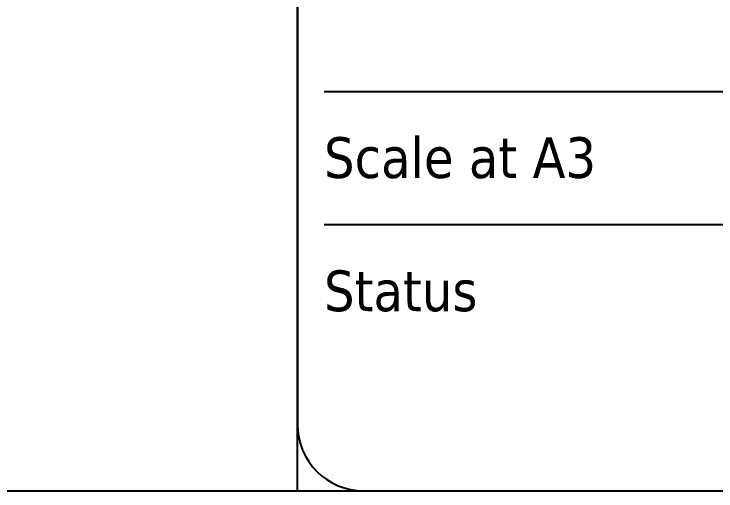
# Paper-space layout 'A3mask' of a CAD drawing. Extents: x 0 to 394, y 0 to 277.
# Drawn here: x 295.84 to 321.63, y 0 to 17.55 of the extents above; entities that cross this region are included whole.
import ezdxf
from ezdxf.enums import TextEntityAlignment as Align

# ---------------------------------------------------------------- set-up
doc = ezdxf.new("R2010")
doc.units = 0
doc.layers.get('0').update_dxf_attribs({"linetype": 'CONTINUOUS'})
doc.layers.get('Defpoints').update_dxf_attribs({"linetype": 'CONTINUOUS'})
doc.layers.add('JPP_Mask', color=7, linetype='CONTINUOUS')
doc.styles.add('JPP', font='arial.ttf')

# ---------------------------------------------------------------- blocks, each defined once
blk = doc.blocks.new('A3mask')
at = {"color": 154, "true_color": 0x004a91}
for p, q in [((306.25, 56.35), (306.25, 2.45)), ((307.23, 14.7), (393.47, 14.7)), ((307.23, 9.8), (393.47, 9.8)), ((308.7, 0), (392, 0))]:
    blk.add_line(p, q, dxfattribs=at)
blk.add_arc((308.7, 2.45), 2.45, 180, 270, dxfattribs=at)
at = {"layer": 'Defpoints'}
blk.add_lwpolyline([(0, 0), (394.45, 0), (394.45, 276.85), (0, 276.85)], close=True, dxfattribs=at)
blk.add_lwpolyline([(306.25, 0), (306.25, 58.8), (394.45, 58.8)], dxfattribs=at)
at = {"color": 2, "char_height": 1.5, "attachment_point": 4, "style": 'JPP'}
for s, insert in [('{\\fTahoma|b0|i0|c0|p34;Scale at A3}', (307.23, 12.25)), ('{\\fTahoma|b0|i0|c0|p34;Status}', (307.23, 7.35))]:
    blk.add_mtext(s, dxfattribs=dict(at, insert=insert))
at = {"color": 7, "style": 'JPP'}
for tag, p in [('Client', (361.62, 56.35)), ('Project1', (361.62, 44.1)), ('Project2', (361.62, 40.425)), ('Project3', (361.62, 36.75)), ('Title1', (361.62, 28.175)), ('Title2', (361.62, 24.5)), ('Title3', (361.62, 20.825)), ('Status', (308.7, 3.675))]:
    blk.add_attdef(tag, text='', height=1.7, dxfattribs=at).set_placement(p, align=Align.MIDDLE_LEFT)
at = {"color": 2, "style": 'JPP'}
for tag, p in [('Scale', (322.175, 12.25)), ('Drawn', (344.225, 12.25)), ('Checked', (366.275, 12.25)), ('Date', (388.325, 12.25))]:
    blk.add_attdef(tag, text='', height=1, dxfattribs=at).set_placement(p, align=Align.MIDDLE_CENTER)
at = {"color": 6, "style": 'JPP'}
for tag, p in [('Ref', (352.8, 3.675)), ('DrgNo.', (373.38, 3.675))]:
    blk.add_attdef(tag, text='', height=2, dxfattribs=at).set_placement(p, align=Align.MIDDLE_LEFT)
blk.add_attdef('Rev', text='', height=2, dxfattribs=at).set_placement((390.175, 3.675), align=Align.MIDDLE_CENTER)

psp = doc.layouts.new('A3mask')

# ---------------------------------------------------------------- block references
at = {"layer": 'JPP_Mask'}
psp.add_blockref('A3mask', (0, 0), dxfattribs=at)

doc.saveas('drawing.dxf')
